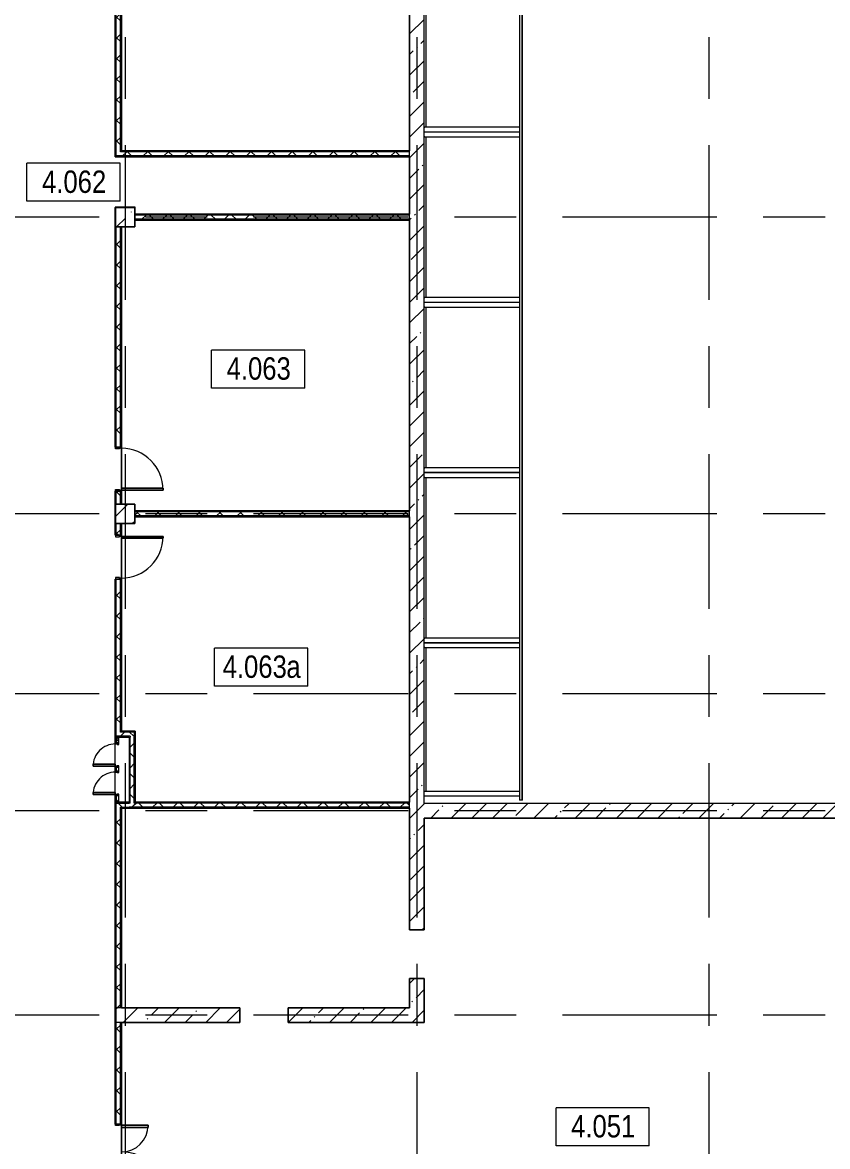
# Model space of a CAD drawing. Header units: millimetres. Extents: x 48966 to 294585, y -43515 to 30344.
# Drawn here: x 63823 to 80372, y -22784 to 317 of the extents above; entities that cross this region are included whole.
import ezdxf

# ---------------------------------------------------------------- set-up
doc = ezdxf.new("R2010")
doc.units = ezdxf.units.MM
doc.linetypes.add('Осевые', pattern=[6350, 1270, -952.5, 3175, -952.5])
for name, color, linetype, lineweight in [('Двери', 7, 'Continuous', 9), ('Каркас несущий', 7, 'Continuous', 9), ('Каркас_Импост', 7, 'Continuous', 9), ('Марки помещений', 7, 'Continuous', 9), ('Обобщенные модели', 7, 'Continuous', 9), ('Обобщенные модели-1', 7, 'Continuous', 18), ('Общие ребра', 7, 'Continuous', 9), ('Ограждение', 7, 'Continuous', 9), ('Оси-2', 7, 'Осевые', 9), ('Панель', 7, 'Continuous', 9), ('Перекрытия', 7, 'Continuous', 9), ('Поручни', 7, 'Continuous', 9), ('Стены-1', 7, 'Continuous', 18), ('Штриховка разреза-1', 7, 'Continuous', 9)]:
    doc.layers.add(name, color=color, linetype=linetype, lineweight=lineweight)
doc.styles.add('Arial Narrow_1', font='Arial Narrow.ttf', dxfattribs={"height": 460})
pattern_1 = [(45, (0, 0), (-212.132, 212.132), []), (135, (0, 0), (-212.132, -212.132), [])]
pattern_2 = [(45, (0, 0), (-493.914, 493.914), []), (45, (493.9, 0), (-493.914, 493.914), [873.125, -174.625, 6.706, -167.919])]
pattern_3 = [(45, (0, 0), (-424.264, 424.264), [600, -100, 20, -100]), (45, (0, 424), (-424.264, 424.264), [])]

# ---------------------------------------------------------------- blocks, each defined once
blk = doc.blocks.new('Уголки стальные горячекатанные равнополочные ГОСТ 8509-93 - L100x8-568946-План 4-го этажа на отм_ _8_400')
at = {"layer": 'Каркас несущий'}
for p, q in [((72082, 8112), (72082, 8212)), ((74037, 8212), (72082, 8212)), ((72082, 8211), (72082, 8208)), ((72082, 8132), (72082, 8120)), ((72082, 8119), (72082, 8116)), ((74037, 8112), (72082, 8112))]:
    blk.add_line(p, q, dxfattribs=at)
blk = doc.blocks.new('Уголки стальные горячекатанные равнополочные ГОСТ 8509-93 - L100x8-568910-План 4-го этажа на отм_ _8_400')
at = {"layer": 'Каркас несущий'}
for p, q in [((72082, 5072), (72082, 5172)), ((72082, 5172), (74037, 5172)), ((72082, 5168), (72082, 5165)), ((72082, 5164), (72082, 5152)), ((72082, 5076), (72082, 5073)), ((72082, 5072), (74037, 5072))]:
    blk.add_line(p, q, dxfattribs=at)
blk = doc.blocks.new('Ограждение - Ограждение-571064-План 4-го этажа на отм_ _8_400')
at = {"layer": 'Поручни'}
for p, q in [((74037, 8297), (74037, -15663)), ((74087, 8297), (74087, -15663)), ((74101, -15663), (74101, 8248)), ((74087, -15663), (74037, -15663)), ((74094, -15663), (74082, -15663)), ((74086, -15663), (74082, -15663)), ((74101, -15663), (74083, -15663))]:
    blk.add_line(p, q, dxfattribs=at)
blk = doc.blocks.new('Обобщенные модели 12 - Обобщенные модели 12-1067619-План 4-го этажа на отм_ _8_400')
at = {"layer": 'Обобщенные модели'}
h = blk.add_hatch(dxfattribs=at)
h.set_pattern_fill('FP_7', color=256, style=0, pattern_type=2)
h.set_pattern_definition(pattern_2)
h.paths.add_polyline_path([(66132, -3883), (66132, -3483), (65732, -3483), (65732, -3883)], flags=0)
h = blk.add_hatch(dxfattribs=at)
h.set_pattern_fill('FP_7', color=256, style=0, pattern_type=2)
h.set_pattern_definition(pattern_2)
h.paths.add_polyline_path([(66132, -9983), (66132, -9583), (65732, -9583), (65732, -9983), (66097, -9983)], flags=0)
at = {"layer": 'Обобщенные модели-1'}
for p, q in [((66132, -3483), (65732, -3483)), ((65732, -3483), (65732, -3883)), ((66132, -3883), (66132, -3483)), ((65732, -3883), (66132, -3883)), ((66132, -9583), (65732, -9583)), ((65732, -9583), (65732, -9983)), ((66132, -9983), (66132, -9583)), ((65732, -9983), (66132, -9983))]:
    blk.add_line(p, q, dxfattribs=at)
blk = doc.blocks.new('Дверь - Полуторная_001 - ДВ3__21-15-6256103-План 4-го этажа на отм_ _8_400')
at = {"layer": 'Двери'}
for p, q in [((-729, -63), (-684, -63)), ((-729, -972), (-729, -63)), ((-684, -63), (-684, -972)), ((729, -63), (684, -63)), ((684, -63), (684, -612)), ((729, -612), (729, -63)), ((684, -612), (729, -612)), ((-684, -972), (-729, -972))]:
    blk.add_line(p, q, dxfattribs=at)
for centre, radius, start, end in [((-729, -63), 909, 270, 0), ((729, -63), 549, 180, 270)]:
    blk.add_arc(centre, radius, start, end, dxfattribs=at)
at = {"layer": 'Каркас_Импост'}
for p, q in [((-750, 62), (-720, 62)), ((-750, -63), (-750, 62)), ((-720, 62), (-720, -18)), ((720, 62), (750, 62)), ((720, -18), (720, 62)), ((750, 62), (750, -63)), ((-730, -63), (-750, -63)), ((-730, -18), (-730, -63)), ((-720, -18), (-730, -18)), ((730, -18), (720, -18)), ((730, -63), (730, -18)), ((750, -63), (730, -63))]:
    blk.add_line(p, q, dxfattribs=at)
at = {"layer": 'Панель'}
for p, q in [((-684, -63), (-729, -63)), ((-729, -63), (-729, -972)), ((-684, -972), (-684, -63)), ((684, -63), (729, -63)), ((684, -612), (684, -63)), ((729, -63), (729, -612)), ((729, -612), (684, -612)), ((-729, -972), (-684, -972))]:
    blk.add_line(p, q, dxfattribs=at)
blk = doc.blocks.new('Дверь - Однопольная без ручки - ДТ2_21х5-6221638-План 4-го этажа на отм_ _8_400')
at = {"layer": 'Двери'}
for p, q in [((-189, 496), (-229, 496)), ((-229, 496), (-229, 38)), ((-189, 38), (-189, 496)), ((-229, 38), (-189, 38))]:
    blk.add_line(p, q, dxfattribs=at)
blk.add_arc((-229, 38), 458, 360, 90, dxfattribs=at)
at = {"layer": 'Каркас_Импост'}
for p, q in [((-230, 38), (-250, 38)), ((-250, 38), (-250, -38)), ((-230, -2), (-230, 38)), ((250, 38), (230, 38)), ((230, 38), (230, -2)), ((250, -38), (250, 38)), ((-250, -38), (-220, -38)), ((-220, -2), (-230, -2)), ((-220, -38), (-220, -2)), ((230, -2), (220, -2)), ((220, -2), (220, -38)), ((220, -38), (250, -38))]:
    blk.add_line(p, q, dxfattribs=at)
at = {"layer": 'Панель'}
for p, q in [((-229, 496), (-189, 496)), ((-229, 38), (-229, 496)), ((-189, 496), (-189, 38)), ((-189, 38), (-229, 38))]:
    blk.add_line(p, q, dxfattribs=at)
blk = doc.blocks.new('Дверь - Однопольная - ДВ2__21х9-6240697-План 4-го этажа на отм_ _8_400')
at = {"layer": 'Двери'}
for p, q in [((-429, -63), (-389, -63)), ((-429, -921), (-429, -63)), ((-389, -63), (-389, -921)), ((-389, -921), (-429, -921))]:
    blk.add_line(p, q, dxfattribs=at)
blk.add_arc((-429, -63), 858, 270, 0, dxfattribs=at)
at = {"layer": 'Каркас_Импост'}
for p, q in [((-450, 62), (-420, 62)), ((-450, -63), (-450, 62)), ((-420, 62), (-420, -23)), ((420, 62), (450, 62)), ((420, -23), (420, 62)), ((450, 62), (450, -63)), ((-430, -63), (-450, -63)), ((-430, -23), (-430, -63)), ((-420, -23), (-430, -23)), ((430, -23), (420, -23)), ((430, -63), (430, -23)), ((450, -63), (430, -63))]:
    blk.add_line(p, q, dxfattribs=at)
at = {"layer": 'Панель'}
for p, q in [((-389, -63), (-429, -63)), ((-429, -63), (-429, -921)), ((-389, -921), (-389, -63)), ((-429, -921), (-389, -921))]:
    blk.add_line(p, q, dxfattribs=at)
blk = doc.blocks.new('Дверь - Однопольная - ДВ2_20х9-6240717-План 4-го этажа на отм_ _8_400')
at = {"layer": 'Двери'}
for p, q in [((-389, 921), (-429, 921)), ((-429, 921), (-429, 62)), ((-389, 62), (-389, 921)), ((-429, 62), (-389, 62))]:
    blk.add_line(p, q, dxfattribs=at)
blk.add_arc((-429, 62), 858, 360, 90, dxfattribs=at)
at = {"layer": 'Каркас_Импост'}
for p, q in [((-430, 62), (-450, 62)), ((-450, 62), (-450, -62)), ((-430, 23), (-430, 62)), ((-420, 23), (-430, 23)), ((-420, -62), (-420, 23)), ((430, 23), (420, 23)), ((420, 23), (420, -62)), ((450, 62), (430, 62)), ((430, 62), (430, 23)), ((450, -62), (450, 62)), ((-450, -62), (-420, -62)), ((420, -62), (450, -62))]:
    blk.add_line(p, q, dxfattribs=at)
at = {"layer": 'Панель'}
for p, q in [((-429, 921), (-389, 921)), ((-429, 62), (-429, 921)), ((-389, 921), (-389, 62)), ((-389, 62), (-429, 62))]:
    blk.add_line(p, q, dxfattribs=at)
blk = doc.blocks.new('Марка помещения_Р - Марка помещения-4575829-План 4-го этажа на отм_ _8_400')
at = {"layer": 'Марки помещений'}
for p, q in [((-4.79375, -1.95625), (-4.79375, 1.95625)), ((4.79375, 1.95625), (-4.79375, 1.95625)), ((4.79375, -1.95625), (4.79375, 1.95625)), ((4.79375, -1.95625), (-4.79375, -1.95625))]:
    blk.add_line(p, q, dxfattribs=at)

msp = doc.modelspace()

# ---------------------------------------------------------------- hatches: boundary and pattern name
at = {"layer": 'Штриховка разреза-1'}
h = msp.add_hatch(dxfattribs=at)
h.set_pattern_fill('FP_5', color=256, style=0, pattern_type=2)
h.set_pattern_definition(pattern_1)
h.paths.add_polyline_path([(65751.6, -2424.4), (65836.6, -2424.4), (65836.6, 2447.1), (65751.6, 2447.1), (65751.6, 1751.1)], flags=0)
h.paths.add_polyline_path([(65836.6, 3947.1), (65836.6, 5659.6), (65751.6, 5659.6), (65751.6, 3947.1)], flags=0)
h.paths.add_polyline_path([(65751.6, 6359.6), (65836.6, 6359.6), (65836.6, 12137.1), (65751.6, 12137.1), (65751.6, 7367.5)], flags=0)
h.paths.add_polyline_path([(65751.6, 13637.1), (65836.6, 13637.1), (65836.6, 16712.1), (65751.6, 16712.1), (65751.6, 15230.5)], flags=0)
h = msp.add_hatch(dxfattribs=at)
h.set_pattern_fill('FP_4', color=256, style=0, pattern_type=2)
h.set_pattern_definition(pattern_3)
h.paths.add_polyline_path([(71781.6, -19932.9), (72081.6, -19932.9), (72081.6, -19332.9), (71781.6, -19332.9), (71781.6, -19930.9)], flags=0)
h.paths.add_polyline_path([(71781.6, -18332.9), (72081.6, -18332.9), (72081.6, 8667.1), (71781.6, 8667.1), (71781.6, -16221.4)], flags=0)
h = msp.add_hatch(dxfattribs=at)
h.set_pattern_fill('FP_5', color=256, style=0, pattern_type=2)
h.set_pattern_definition(pattern_1)
h.paths.add_polyline_path([(71781.6, -2424.4), (71781.6, -2339.4), (65836.6, -2339.4), (65836.6, -2424.4), (70958.6, -2424.4)], flags=0)
h = msp.add_hatch(dxfattribs=at)
h.set_pattern_fill('FP_5', color=256, style=0, pattern_type=2)
h.set_pattern_definition(pattern_1)
h.paths.add_polyline_path([(71781.6, -3725.4), (71781.6, -3640.4), (66131.6, -3640.4), (66131.6, -3725.4), (67717.5, -3725.4)], flags=0)
h = msp.add_hatch(dxfattribs=at)
h.set_pattern_fill('FP_5', color=256, style=0, pattern_type=2)
h.set_pattern_definition(pattern_1)
h.paths.add_polyline_path([(65751.6, -9582.9), (65836.6, -9582.9), (65836.6, -9312.9), (65751.6, -9312.9), (65751.6, -9481.7)], flags=0)
h.paths.add_polyline_path([(65836.6, -8412.9), (65836.6, -3882.9), (65751.6, -3882.9), (65751.6, -8412.9)], flags=0)
h = msp.add_hatch(dxfattribs=at)
h.set_pattern_fill('FP_5', color=256, style=0, pattern_type=2)
h.set_pattern_definition(pattern_1)
h.paths.add_polyline_path([(71781.6, -9825.4), (71781.6, -9740.4), (66131.6, -9740.4), (66131.6, -9825.4), (67717.5, -9825.4)], flags=0)
h = msp.add_hatch(dxfattribs=at)
h.set_pattern_fill('FP_5', color=256, style=0, pattern_type=2)
h.set_pattern_definition(pattern_1)
h.paths.add_polyline_path([(65836.6, -14265.4), (65836.6, -11122.9), (65751.6, -11122.9), (65751.6, -14265.4)], flags=0)
h.paths.add_polyline_path([(65836.6, -10222.9), (65836.6, -9982.9), (65751.6, -9982.9), (65751.6, -10222.9)], flags=0)
h = msp.add_hatch(dxfattribs=at)
h.set_pattern_fill('FP_5', color=256, style=0, pattern_type=2)
h.set_pattern_definition(pattern_1)
h.paths.add_polyline_path([(66119.1, -14350.4), (66119.1, -14265.4), (65751.6, -14265.4), (65751.6, -14350.4), (66097, -14350.4)], flags=0)
h = msp.add_hatch(dxfattribs=at)
h.set_pattern_fill('FP_5', color=256, style=0, pattern_type=2)
h.set_pattern_definition(pattern_1)
h.paths.add_polyline_path([(65806.6, -15705.4), (65806.6, -15570.4), (65756.6, -15570.4), (65756.6, -15705.4)], flags=0)
h.paths.add_polyline_path([(65756.6, -15070.4), (65806.6, -15070.4), (65806.6, -14990.4), (65756.6, -14990.4)], flags=0)
h.paths.add_polyline_path([(65806.6, -14490.4), (65806.6, -14370.4), (65756.6, -14370.4), (65756.6, -14490.4)], flags=0)
h = msp.add_hatch(dxfattribs=at)
h.set_pattern_fill('FP_5', color=256, style=0, pattern_type=2)
h.set_pattern_definition(pattern_1)
h.paths.add_polyline_path([(66034.1, -15810.4), (66119.1, -15810.4), (66119.1, -14350.4), (66034.1, -14350.4), (66034.1, -15725.4)], flags=0)
h = msp.add_hatch(dxfattribs=at)
h.set_pattern_fill('FP_5', color=256, style=0, pattern_type=2)
h.set_pattern_definition(pattern_1)
h.paths.add_polyline_path([(66014.1, -15810.4), (66034.1, -15810.4), (66034.1, -15725.4), (65751.6, -15725.4), (65751.6, -15810.4), (65836.6, -15810.4)], flags=0)
h = msp.add_hatch(dxfattribs=at)
h.set_pattern_fill('FP_5', color=256, style=0, pattern_type=2)
h.set_pattern_definition(pattern_1)
h.paths.add_polyline_path([(65836.6, -24462.9), (65836.6, -23825.4), (65751.6, -23825.4), (65751.6, -24462.9)], flags=0)
h.paths.add_polyline_path([(65836.6, -22325.4), (65836.6, -20232.9), (65751.6, -20232.9), (65751.6, -22325.4)], flags=0)
h.paths.add_polyline_path([(65836.6, -19932.9), (65836.6, -15810.4), (65751.6, -15810.4), (65751.6, -19932.9)], flags=0)
h = msp.add_hatch(dxfattribs=at)
h.set_pattern_fill('FP_5', color=256, style=0, pattern_type=2)
h.set_pattern_definition(pattern_1)
h.paths.add_polyline_path([(71781.6, -15810.4), (71781.6, -15725.4), (66119.1, -15725.4), (66119.1, -15810.4), (70958.6, -15810.4)], flags=0)
h = msp.add_hatch(dxfattribs=at)
h.set_pattern_fill('FP_4', color=256, style=0, pattern_type=2)
h.set_pattern_definition(pattern_3)
h.paths.add_polyline_path([(91781.6, -16032.9), (92081.6, -16032.9), (92081.6, -15732.9), (72081.6, -15732.9), (72081.6, -16032.9), (87163.9, -16032.9)], flags=0)
h = msp.add_hatch(dxfattribs=at)
h.set_pattern_fill('FP_4', color=256, style=0, pattern_type=2)
h.set_pattern_definition(pattern_3)
h.paths.add_polyline_path([(72081.6, -20232.9), (72081.6, -19932.9), (69287.9, -19932.9), (69287.9, -20232.9)], flags=0)
h.paths.add_polyline_path([(65856.6, -20232.9), (68287.9, -20232.9), (68287.9, -19932.9), (65751.6, -19932.9), (65751.6, -20232.9), (65836.6, -20232.9)], flags=0)

# ---------------------------------------------------------------- linework, layer by layer
at = {"layer": 'Общие ребра'}
for p, q in [((65731.6, 2447.1), (65731.6, -2444.4)), ((65751.6, -2424.4), (65751.6, 2447.1)), ((65836.6, -2339.4), (65836.6, 2447.1)), ((65856.6, -2319.4), (65856.6, 2447.1)), ((65836.6, -2424.4), (65751.6, -2424.4)), ((65856.6, -2339.4), (65836.6, -2339.4)), ((65856.6, -2424.4), (65836.6, -2424.4)), ((71781.6, -2339.4), (65856.6, -2339.4)), ((71781.6, -2424.4), (65856.6, -2424.4)), ((71781.6, -2339.4), (71781.6, -2319.4)), ((71781.6, -2424.4), (71781.6, -2339.4)), ((71781.6, -2444.4), (71781.6, -2424.4)), ((71781.6, -3640.4), (66131.6, -3640.4)), ((71781.6, -3640.4), (71781.6, -3620.4)), ((71781.6, -3725.4), (71781.6, -3640.4)), ((65731.6, -3882.9), (65731.6, -8412.9)), ((65731.6, -8412.9), (65731.6, -3882.9)), ((65751.6, -8412.9), (65751.6, -3882.9)), ((65836.6, -8412.9), (65836.6, -3882.9)), ((65856.6, -8412.9), (65856.6, -3882.9)), ((71781.6, -3725.4), (66131.6, -3725.4)), ((71781.6, -3745.4), (71781.6, -3725.4)), ((65731.6, -9312.9), (65731.6, -9582.9)), ((65731.6, -9582.9), (65731.6, -9312.9)), ((65751.6, -9582.9), (65751.6, -9312.9)), ((65836.6, -9582.9), (65836.6, -9312.9)), ((65856.6, -9582.9), (65856.6, -9312.9)), ((71781.6, -9740.4), (66131.6, -9740.4)), ((71781.6, -9825.4), (66131.6, -9825.4)), ((71781.6, -9740.4), (71781.6, -9720.4)), ((71781.6, -9825.4), (71781.6, -9740.4)), ((71781.6, -9845.4), (71781.6, -9825.4)), ((65731.6, -9982.9), (65731.6, -10222.9)), ((65731.6, -10222.9), (65731.6, -9982.9)), ((65751.6, -10222.9), (65751.6, -9982.9)), ((65836.6, -10222.9), (65836.6, -9982.9)), ((65856.6, -10222.9), (65856.6, -9984.9)), ((65731.6, -11122.9), (65731.6, -14245.4)), ((65731.6, -14245.4), (65731.6, -11122.9)), ((65751.6, -14245.4), (65751.6, -11122.9)), ((65836.6, -14245.4), (65836.6, -11122.9)), ((65856.6, -14245.4), (65856.6, -11122.9)), ((65731.6, -14245.4), (65731.6, -14350.4)), ((65751.6, -14265.4), (65751.6, -14245.4)), ((65751.6, -14350.4), (65751.6, -14265.4)), ((65836.6, -14265.4), (65836.6, -14245.4)), ((66119.1, -14265.4), (65836.6, -14265.4)), ((66119.1, -14265.4), (66119.1, -14350.4)), ((65731.6, -14370.4), (65731.6, -14490.4)), ((65731.6, -14490.4), (65731.6, -14370.4)), ((66034.1, -14350.4), (65751.6, -14350.4)), ((65756.6, -14490.4), (65756.6, -14370.4)), ((66034.1, -14350.4), (66034.1, -14370.4)), ((66034.1, -15725.4), (66034.1, -14370.4)), ((66119.1, -14350.4), (66119.1, -14370.4)), ((66119.1, -15725.4), (66119.1, -14370.4)), ((65731.6, -14990.4), (65731.6, -15070.4)), ((65731.6, -15070.4), (65731.6, -14990.4)), ((65756.6, -15070.4), (65756.6, -14990.4)), ((65731.6, -15570.4), (65731.6, -15705.4)), ((65731.6, -15705.4), (65731.6, -15570.4)), ((65756.6, -15705.4), (65756.6, -15570.4)), ((71781.6, -15725.4), (71781.6, -15705.4)), ((65731.6, -15725.4), (65731.6, -15830.4)), ((65731.6, -15830.4), (65731.6, -22325.4)), ((65731.6, -22325.4), (65731.6, -15830.4)), ((65751.6, -15725.4), (66014.1, -15725.4)), ((65751.6, -15810.4), (65751.6, -15725.4)), ((65751.6, -15830.4), (65751.6, -15810.4)), ((65751.6, -19932.9), (65751.6, -15830.4)), ((65836.6, -15810.4), (66014.1, -15810.4)), ((65836.6, -15830.4), (65836.6, -15810.4)), ((65836.6, -19932.9), (65836.6, -15830.4)), ((66034.1, -15725.4), (66014.1, -15725.4)), ((66034.1, -15810.4), (66014.1, -15810.4)), ((66119.1, -15810.4), (66034.1, -15810.4)), ((66139.1, -15725.4), (66119.1, -15725.4)), ((66139.1, -15810.4), (66119.1, -15810.4)), ((71781.6, -15725.4), (66139.1, -15725.4)), ((71781.6, -15810.4), (66139.1, -15810.4)), ((66139.1, -15810.4), (66139.1, -15830.4)), ((71781.6, -15810.4), (71781.6, -15725.4)), ((71781.6, -15830.4), (71781.6, -15810.4)), ((71781.6, -15832.4), (71781.6, -18332.9)), ((72081.6, -18332.9), (72081.6, -16034.9)), ((71781.6, -19332.9), (71781.6, -19930.9)), ((72081.6, -19932.9), (72081.6, -19332.9)), ((65751.6, -20232.9), (65751.6, -19932.9)), ((65836.6, -19932.9), (65751.6, -19932.9)), ((65751.6, -20232.9), (65751.6, -19932.9)), ((65856.6, -19932.9), (65836.6, -19932.9)), ((68287.9, -19932.9), (65858.6, -19932.9)), ((71781.6, -19932.9), (69287.9, -19932.9)), ((65751.6, -22325.4), (65751.6, -20232.9)), ((65836.6, -20232.9), (65751.6, -20232.9)), ((65836.6, -22325.4), (65836.6, -20232.9)), ((65856.6, -20232.9), (65836.6, -20232.9)), ((65856.6, -22325.4), (65856.6, -20232.9)), ((65858.6, -20232.9), (68287.9, -20232.9)), ((69287.9, -20232.9), (72081.6, -20232.9))]:
    msp.add_line(p, q, dxfattribs=at)
at = {"layer": 'Оси-2'}
for p, q in [((65931.6, 25417.1), (65931.6, -41737.8)), ((71931.6, 25417.1), (71931.6, -41737.8)), ((77931.6, 25417.1), (77931.6, -41737.8)), ((150171.6, -3682.9), (50565.6, -3682.9)), ((150171.6, -9782.9), (50565.6, -9782.9)), ((150171.6, -13482.9), (50565.6, -13482.9)), ((150171.6, -15882.9), (50565.6, -15882.9)), ((150171.6, -20082.9), (50565.6, -20082.9))]:
    msp.add_line(p, q, dxfattribs=at)
at = {"layer": 'Перекрытия'}
for p, q in [((71781.6, -2319.4), (71781.6, 6547.1)), ((65856.6, 5121), (65856.6, -2319.4)), ((65731.6, -2444.4), (65731.6, 2447.1)), ((72111.6, 1462.1), (72111.6, -1827.9)), ((72111.6, -1827.9), (74037.1, -1827.9)), ((74037.1, -2037.9), (72111.6, -2037.9)), ((72111.6, -2037.9), (72111.6, -5327.9)), ((71781.6, -2444.4), (65731.6, -2444.4)), ((65856.6, -2319.4), (71781.6, -2319.4)), ((71781.6, -3620.4), (71781.6, -2444.4)), ((65731.6, -8412.9), (65731.6, -3482.9)), ((65731.6, -3482.9), (66131.6, -3482.9)), ((66131.6, -3482.9), (66131.6, -3620.4)), ((66131.6, -3620.4), (71781.6, -3620.4)), ((66131.6, -3882.9), (65856.6, -3882.9)), ((65856.6, -3882.9), (65856.6, -9582.9)), ((71781.6, -3745.4), (66131.6, -3745.4)), ((66131.6, -3745.4), (66131.6, -3882.9)), ((71781.6, -9720.4), (71781.6, -3745.4)), ((72111.6, -5327.9), (74037.1, -5327.9)), ((74037.1, -5537.9), (72111.6, -5537.9)), ((72111.6, -5537.9), (72111.6, -8827.9)), ((65856.6, -8412.9), (65731.6, -8412.9)), ((65856.6, -9312.9), (65856.6, -8412.9)), ((72111.6, -8827.9), (74037.1, -8827.9)), ((74037.1, -9037.9), (72111.6, -9037.9)), ((72111.6, -9037.9), (72111.6, -12327.9)), ((65731.6, -10222.9), (65731.6, -9312.9)), ((65731.6, -9312.9), (65856.6, -9312.9)), ((65856.6, -9582.9), (66131.6, -9582.9)), ((66131.6, -9582.9), (66131.6, -9720.4)), ((66131.6, -9720.4), (71781.6, -9720.4)), ((71781.6, -9845.4), (66131.6, -9845.4)), ((66131.6, -9845.4), (66131.6, -9982.9)), ((71781.6, -15705.4), (71781.6, -9845.4)), ((66131.6, -9982.9), (65856.6, -9982.9)), ((65856.6, -9982.9), (65856.6, -14245.4)), ((65856.6, -10222.9), (65731.6, -10222.9)), ((65856.6, -11122.9), (65856.6, -10222.9)), ((65731.6, -19657.9), (65731.6, -11122.9)), ((65731.6, -11122.9), (65856.6, -11122.9)), ((72111.6, -12327.9), (74037.1, -12327.9)), ((74037.1, -12537.9), (72111.6, -12537.9)), ((72111.6, -12537.9), (72111.6, -15477.9)), ((65856.6, -14245.4), (66139.1, -14245.4)), ((66139.1, -14245.4), (66139.1, -15705.4)), ((66139.1, -15705.4), (71781.6, -15705.4)), ((72111.6, -15477.9), (74037.1, -15477.9)), ((65856.6, -15830.4), (65856.6, -19932.9)), ((71781.6, -18332.9), (71781.6, -15818.4)), ((82781.6, -15732.9), (72081.6, -15732.9)), ((82481.6, -16032.9), (72081.6, -16032.9)), ((72081.6, -16032.9), (72081.6, -18332.9)), ((72081.6, -18332.9), (71781.6, -18332.9)), ((71781.6, -19932.9), (71781.6, -19332.9)), ((71781.6, -19332.9), (72081.6, -19332.9)), ((72081.6, -19332.9), (72081.6, -20232.9)), ((65731.6, -22325.4), (65731.6, -19657.9)), ((65856.6, -19932.9), (68287.9, -19932.9)), ((68287.9, -19932.9), (68287.9, -20232.9)), ((69287.9, -20232.9), (69287.9, -19932.9)), ((69287.9, -19932.9), (71781.6, -19932.9)), ((68287.9, -20232.9), (65856.6, -20232.9)), ((65856.6, -20232.9), (65856.6, -24357.9)), ((72081.6, -20232.9), (69287.9, -20232.9)), ((65856.6, -22325.4), (65731.6, -22325.4)), ((65856.6, -23825.4), (65856.6, -22325.4))]:
    msp.add_line(p, q, dxfattribs=at)
at = {"layer": 'Стены-1'}
for p, q in [((72081.6, -15732.9), (72081.6, 8367.1)), ((71781.6, 6547.1), (71781.6, -2319.4)), ((65731.6, -2444.4), (65751.6, -2444.4)), ((65751.6, -2444.4), (65856.6, -2444.4)), ((71781.6, -2319.4), (65856.6, -2319.4)), ((65856.6, -2444.4), (71781.6, -2444.4)), ((71781.6, -2444.4), (71781.6, -3620.4)), ((65731.6, -3475.4), (65729.6, -3475.4)), ((65729.6, -3475.4), (65729.6, -8412.9)), ((65731.6, -3480.9), (65731.6, -3475.4)), ((66139.1, -3480.9), (65731.6, -3480.9)), ((65731.6, -3882.9), (65731.6, -3482.9)), ((65731.6, -3482.9), (66131.6, -3482.9)), ((71781.6, -3620.4), (66131.6, -3620.4)), ((66131.6, -3620.4), (66131.6, -3745.4)), ((66133.6, -3482.9), (66139.1, -3482.9)), ((66139.1, -3482.9), (66139.1, -3480.9)), ((65856.6, -3882.9), (65731.6, -3882.9)), ((66131.6, -3745.4), (71781.6, -3745.4)), ((71781.6, -3745.4), (71781.6, -9720.4)), ((65729.6, -8412.9), (65731.6, -8412.9)), ((65731.6, -8412.9), (65856.6, -8412.9)), ((65731.6, -9312.9), (65729.6, -9312.9)), ((65729.6, -9312.9), (65729.6, -10222.9)), ((65856.6, -9312.9), (65731.6, -9312.9)), ((65731.6, -9582.9), (65856.6, -9582.9)), ((65731.6, -9982.9), (65731.6, -9582.9)), ((71781.6, -9720.4), (66131.6, -9720.4)), ((66131.6, -9720.4), (66131.6, -9845.4)), ((66131.6, -9845.4), (71781.6, -9845.4)), ((71781.6, -9845.4), (71781.6, -15705.4)), ((65856.6, -9982.9), (65731.6, -9982.9)), ((65856.6, -9984.9), (65856.6, -9982.9)), ((65729.6, -10222.9), (65731.6, -10222.9)), ((65731.6, -10222.9), (65856.6, -10222.9)), ((65731.6, -11122.9), (65729.6, -11122.9)), ((65729.6, -11122.9), (65729.6, -14490.4)), ((65856.6, -11122.9), (65731.6, -11122.9)), ((66139.1, -14245.4), (65856.6, -14245.4)), ((66139.1, -14265.4), (66139.1, -14245.4)), ((66139.1, -14370.4), (66139.1, -14265.4)), ((65729.6, -14490.4), (65731.6, -14490.4)), ((65731.6, -14350.4), (65731.6, -14370.4)), ((65731.6, -14370.4), (65731.6, -14350.4)), ((65731.6, -14370.4), (66014.1, -14370.4)), ((65806.6, -14370.4), (65731.6, -14370.4)), ((65731.6, -14490.4), (65806.6, -14490.4)), ((65806.6, -14490.4), (65806.6, -14370.4)), ((66014.1, -14370.4), (66014.1, -15705.4)), ((66139.1, -15705.4), (66139.1, -14370.4)), ((65731.6, -14990.4), (65729.6, -14990.4)), ((65729.6, -14990.4), (65729.6, -15070.4)), ((65806.6, -14990.4), (65731.6, -14990.4)), ((65806.6, -15070.4), (65806.6, -14990.4)), ((65729.6, -15070.4), (65731.6, -15070.4)), ((65731.6, -15070.4), (65806.6, -15070.4)), ((65731.6, -15570.4), (65729.6, -15570.4)), ((65729.6, -15570.4), (65729.6, -22325.4)), ((65806.6, -15570.4), (65731.6, -15570.4)), ((66014.1, -15705.4), (65731.6, -15705.4)), ((65731.6, -15705.4), (65731.6, -15725.4)), ((65731.6, -15705.4), (65806.6, -15705.4)), ((65731.6, -15725.4), (65731.6, -15705.4)), ((65806.6, -15705.4), (65806.6, -15570.4)), ((71781.6, -15705.4), (66139.1, -15705.4)), ((65856.6, -15830.4), (66014.1, -15830.4)), ((65856.6, -19932.9), (65856.6, -15830.4)), ((71781.6, -15830.4), (65856.6, -15830.4)), ((65856.6, -15830.4), (65856.6, -15832.4)), ((65858.6, -15832.4), (71779.6, -15832.4)), ((66014.1, -15830.4), (66119.1, -15830.4)), ((66119.1, -15830.4), (66139.1, -15830.4)), ((66139.1, -15830.4), (71781.6, -15830.4)), ((71781.6, -15830.4), (71781.6, -15832.4)), ((71781.6, -15832.4), (71781.6, -15830.4)), ((92081.6, -15732.9), (72081.6, -15732.9)), ((72081.6, -16034.9), (72081.6, -16032.9)), ((72081.6, -16032.9), (91781.6, -16032.9)), ((71781.6, -18332.9), (72081.6, -18332.9)), ((72081.6, -19332.9), (71781.6, -19332.9)), ((65858.6, -19932.9), (65856.6, -19932.9)), ((68287.9, -20232.9), (68287.9, -19932.9)), ((69287.9, -19932.9), (69287.9, -20232.9)), ((71781.6, -19930.9), (71781.6, -19932.9)), ((72081.6, -20232.9), (72081.6, -19932.9)), ((65856.6, -20232.9), (65858.6, -20232.9)), ((65729.6, -22325.4), (65731.6, -22325.4)), ((65731.6, -22325.4), (65856.6, -22325.4))]:
    msp.add_line(p, q, dxfattribs=at)

# ---------------------------------------------------------------- block references
at = {"layer": 'Двери'}
for name, p, rotation in [('Дверь - Однопольная - ДВ2__21х9-6240697-План 4-го этажа на отм_ _8_400', (65794.1, -8862.9), 89.99999999999984), ('Дверь - Однопольная - ДВ2_20х9-6240717-План 4-го этажа на отм_ _8_400', (65794.1, -10672.9), 269.9999999999998), ('Дверь - Однопольная без ручки - ДТ2_21х5-6221638-План 4-го этажа на отм_ _8_400', (65769.1, -14740.4), 90), ('Дверь - Однопольная без ручки - ДТ2_21х5-6221638-План 4-го этажа на отм_ _8_400', (65769.1, -15320.4), 90), ('Дверь - Полуторная_001 - ДВ3__21-15-6256103-План 4-го этажа на отм_ _8_400', (65794.1, -23075.4), 89.9999999999999)]:
    msp.add_blockref(name, p, dxfattribs=dict(at, rotation=rotation))
at = {"layer": 'Каркас несущий'}
for name, p in [('Уголки стальные горячекатанные равнополочные ГОСТ 8509-93 - L100x8-568910-План 4-го этажа на отм_ _8_400', (0, -7000)), ('Уголки стальные горячекатанные равнополочные ГОСТ 8509-93 - L100x8-568946-План 4-го этажа на отм_ _8_400', (0, -10150)), ('Уголки стальные горячекатанные равнополочные ГОСТ 8509-93 - L100x8-568910-План 4-го этажа на отм_ _8_400', (0, -10500)), ('Уголки стальные горячекатанные равнополочные ГОСТ 8509-93 - L100x8-568946-План 4-го этажа на отм_ _8_400', (0, -13650)), ('Уголки стальные горячекатанные равнополочные ГОСТ 8509-93 - L100x8-568910-План 4-го этажа на отм_ _8_400', (0, -14000)), ('Уголки стальные горячекатанные равнополочные ГОСТ 8509-93 - L100x8-568946-План 4-го этажа на отм_ _8_400', (0, -17150)), ('Уголки стальные горячекатанные равнополочные ГОСТ 8509-93 - L100x8-568910-План 4-го этажа на отм_ _8_400', (0, -17500)), ('Уголки стальные горячекатанные равнополочные ГОСТ 8509-93 - L100x8-568946-План 4-го этажа на отм_ _8_400', (0, -20650)), ('Уголки стальные горячекатанные равнополочные ГОСТ 8509-93 - L100x8-568910-План 4-го этажа на отм_ _8_400', (0, -20650))]:
    msp.add_blockref(name, p, dxfattribs=at)
at = {"layer": 'Марки помещений', "xscale": 199.9999999999999, "yscale": 199.9999999999999, "zscale": 199.9999999999999}
for p in [(64873.6, -2967.4), (68668, -6806), (68731.1, -12934.1), (75749, -22379.4)]:
    msp.add_blockref('Марка помещения_Р - Марка помещения-4575829-План 4-го этажа на отм_ _8_400', p, dxfattribs=at)
at = {"layer": 'Обобщенные модели'}
msp.add_blockref('Обобщенные модели 12 - Обобщенные модели 12-1067619-План 4-го этажа на отм_ _8_400', (0, 0), dxfattribs=at)
at = {"layer": 'Ограждение'}
msp.add_blockref('Ограждение - Ограждение-571064-План 4-го этажа на отм_ _8_400', (0, 0), dxfattribs=at)

# ---------------------------------------------------------------- texts
at = {"layer": 'Марки помещений', "char_height": 460, "attachment_point": 1, "style": 'Arial Narrow_1'}
for s, insert, width in [('4.062', (64225.7, -2725.5), 1587.341), ('4.063', (68020.1, -6564.2), 1587.341), ('4.063', (67938.2, -12692.3), 1587.341), ('\\fArial Narrow|b0|i0|c204|p34|;а', (69247.9, -12692.3), 352.742), ('4.051', (75101.1, -22137.5), 1587.341)]:
    msp.add_mtext(s, dxfattribs=dict(at, insert=insert, width=width))

doc.saveas('drawing.dxf')
